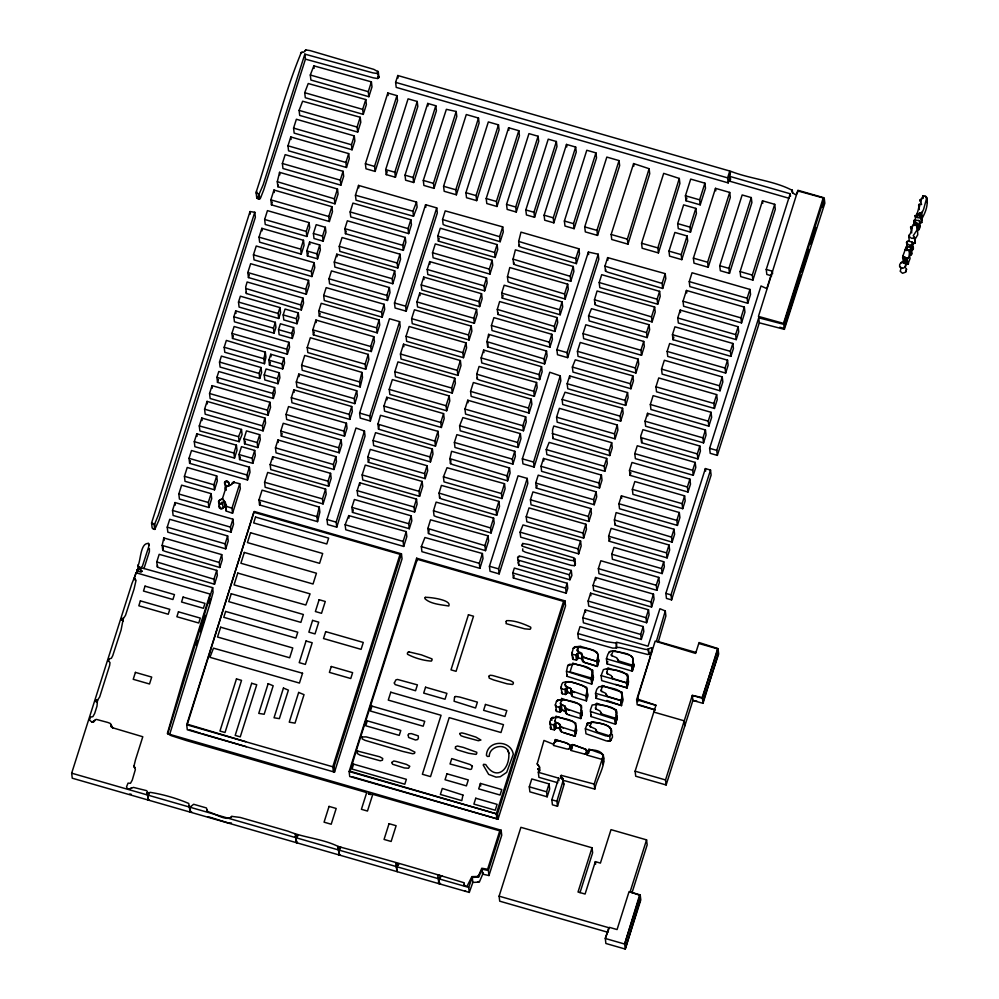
<?xml version="1.0" encoding="UTF-8"?>
<svg xmlns="http://www.w3.org/2000/svg" width="999" height="999" viewBox="0 0 999 999"><rect width="100%" height="100%" fill="white"/><g stroke="black" fill="none" stroke-linecap="round" stroke-linejoin="round"><path stroke-width="1.5" d="M497.302 309.403L499.625 301.561L557.117 317.57L557.704 322.577L554.907 331.431L497.889 314.423L497.302 309.403L554.308 326.411L554.907 331.431M497.889 314.423L497.902 312.687M917.519 216.308C916.408 212.25 919.604 208.704 918.743 204.583L921.577 204.495L920.091 200.075L921.952 198.876L922.889 195.904L926.248 196.641C928.758 203.734 925.786 211.838 922.264 218.057L921.44 218.194M571.928 653.633L573.239 648.276L574.725 646.74L580.894 646.478L593.456 650.099L596.99 652.247L598.201 654.782L596.715 661.438L597.315 666.458L583.691 662.237L582.642 661.4L581.605 654.308A4.895 4.72 -6.8 0 0 577.897 653.234L576.748 654.407L577.347 659.427L576.435 660.064L573.139 659.415L571.928 653.633L573.139 659.415L572.539 657.367L572.527 658.641M378.296 71.866L377.16 73.501L372.839 72.865L304.845 54.133L263.162 184.815L259.141 194.056L256.156 192.907L256.468 191.184C271.691 145.117 282.842 96.915 301.386 52.235L303.758 52.16L305.781 49.95L310.09 50.587L373.863 69.381L378.296 71.866L378.883 77.41L377.747 78.509L373.439 77.872L305.444 59.141L304.845 54.133M162.163 545.392L163.811 537.949L221.716 554.607L222.315 559.615L219.817 567.494L165.172 551.398L162.762 550.399L162.163 545.392L219.231 562.487L219.817 567.494M162.762 550.399L163.162 546.903M439.061 493.094L441.421 485.402L498.901 501.411L499.5 506.418L496.703 515.272L442.07 499.1L439.66 498.101L439.061 493.094L496.103 510.252L496.703 515.272M439.66 498.101L439.71 496.453M476.723 374.15L479.083 366.458L536.563 382.467L537.162 387.475L534.365 396.328L479.732 380.157L477.322 379.158L476.723 374.15L533.766 391.308L534.365 396.328M477.322 379.158L477.372 377.51M190.097 812.087L188.761 803.471C176.498 798.213 163.162 794.405 149.987 792.307L147.777 795.067L148.376 800.087L149.076 799.612L148.027 799.987L147.34 791.545L146.541 790.634L133.454 787.399L128.933 789.123L127.26 788.486L126.536 786.85L128.034 783.129L130.469 783.303L132.255 780.119L135.365 769.542L134.028 765.921L135.502 759.777L142.795 736.75L112.662 727.784L110.165 723.363L107.73 722.439L96.453 719.417L95.18 719.742L93.581 722.065L91.933 722.127L89.398 720.029L90.647 717.07L92.882 716.658L94.668 713.473L96.99 706.156L97.502 700.112L95.417 700.786L96.391 701.897L99.663 696.965L109.628 665.496L110.002 662.587L108.491 660.951L109.153 658.878L111.351 658.304L112.737 655.681L121.066 630.094L123.327 618.518L121.379 618.793L122.215 620.317L125.512 615.309L134.066 589.023L136.026 580.382L134.64 579.607L134.365 578.021L135.951 572.739L210.09 594.068L183.391 678.421L167.357 733.491L171.054 735.601L186.251 740.509L366.708 792.582L361.413 809.302L367.482 811.051L372.777 794.317L499.775 830.856L487.624 869.23L481.793 868.231L478.234 876.485L471.89 876.623L467.02 886.313L464.123 885.626L464.235 882.804C424.013 870.466 382.555 858.353 341.121 847.302L340.472 847.639C324.188 838.735 304.907 838.149 288.012 831.193L240.222 817.444L231.83 816.383C227.148 822.389 214.111 812.799 207.53 811.663L206.443 807.954L193.656 804.27L189.997 807.217L190.597 812.237L191.646 811.85M230.132 485.239L226.224 486.75L231.106 484.84L233.192 482.192L239.735 483.703L240.322 488.711L232.555 513.249L226.249 511.051L225.449 502.747L222.477 498.576L226.224 486.75L224.488 482.867L225.562 481.206L228.509 481.98L229.208 485.439M377.922 424.15L380.494 415.309L437.974 431.318L438.573 436.326L435.464 446.141L378.521 429.158L377.922 424.15L434.865 441.133L435.464 446.141M378.521 429.158L379.283 424.775M341.121 847.302L338.124 846.44L339.023 854.932L340.072 854.557L339.373 855.032L338.773 850.024L340.472 847.639M486.938 341.646L488.623 334.365L546.515 351.024L547.115 356.031L544.617 363.911L487.687 346.928L486.938 341.646L544.03 358.903L544.617 363.911M609.652 735.888C616.558 724.362 599.063 722.989 591.67 722.265L589.872 726.498L595.416 728.92L596.952 731.93L609.652 735.888L610.252 740.896M427.859 528.483L430.519 519.817L488.012 535.826L488.611 540.834L485.502 550.649L430.869 534.49L428.459 533.491L427.859 528.483L484.902 545.641L485.502 550.649M428.459 533.491L429.195 529.682M433.466 510.789L436.126 502.122L493.606 518.131L494.205 523.151L491.096 532.966L436.476 516.795L434.066 515.796L433.466 510.789L490.509 527.947L491.096 532.966M449.887 458.653L451.598 451.298L509.502 467.957L510.089 472.977L507.604 480.844L453.047 464.697L450.487 463.661L449.887 458.653L507.005 475.836L507.604 480.844M450.487 463.661L450.949 460.252M566.495 671.291L567.744 665.621L569.205 664.46L575.736 664.223L582.367 665.908L592.744 670.329L591.121 679.133L591.72 684.14L567.082 676.311L566.495 671.291L591.121 679.133M567.082 676.311L567.17 674.824M594.467 299.737L597.077 290.984L654.632 307.018L655.232 312.025L652.097 321.915L597.477 305.744L594.967 304.57L594.467 299.737L651.51 316.895L652.097 321.915M586.925 692.232L587.05 689.847L585.639 687.412L582.167 685.351L571.803 682.142L566.321 682.23L565.047 684.278L565.284 686.001L570.616 688.586L572.202 691.645L574.487 692.519M587.524 697.24L587.05 689.847M614.41 519.942L616.121 512.587L674.013 529.245L674.612 534.253L672.127 542.132L617.494 525.961L615.009 524.95L614.41 519.942L671.528 537.125L672.127 542.132M615.009 524.95L615.084 523.464M602.335 759.502L603.021 755.094L602.36 754.008L588.873 749.063L586.975 755.082L602.335 759.502L602.934 764.51L603.558 761.3M508.866 753.433C509.652 770.179 496.053 781.405 485.764 764.585L483.678 764.297L483.204 765.059L488.661 774.4L496.053 777.135L500.237 776.747L506.693 772.352L513.299 754.183C510.526 739.272 487 739.897 486.426 755.356L487.4 756.468L489.248 756.318C489.135 745.554 507.23 742.357 508.866 753.433L507.779 749.949M277.297 181.718L279.57 172.34L337.475 188.998L338.074 194.006L334.965 203.821L277.897 186.726L277.297 181.718L334.365 198.813L334.965 203.821M277.897 186.726L278.022 184.877M564.435 780.656L594.792 789.098C597.19 775.286 616.907 749.612 589.597 749.887L586.925 754.62L586.85 750.449L585.951 749.362L574.762 745.316L571.503 745.279L571.378 749.088L569.667 744.904L566.121 742.831L556.181 740.271L553.159 744.155L543.968 740.446L537.175 763.91L539.535 767.007L538.324 772.314L538.923 777.322L557.817 782.754M899.6 266.271L899.724 264.41L901.71 262.05L905.219 263.062L905.806 266.096L903.62 268.107L900.711 267.944L899.6 266.271L901.922 268.294M903.271 262.05L902.734 256.381L906.293 246.853L911.313 247.24L912.012 253.409L910.938 255.07L909.54 254.807L911.787 254.108M903.196 262.787L903.333 261.401M442.557 219.53L445.217 210.876L502.697 226.885L503.296 231.893L500.187 241.708L445.566 225.537L443.144 224.538L442.557 219.53L499.6 236.701L500.187 241.708M507.455 276.81L509.777 267.532L567.682 284.191L568.281 289.198L565.172 299.013L510.614 282.867L508.054 281.83L507.455 276.81L564.572 294.006L565.172 299.013M513.061 259.128L515.384 249.837L573.276 266.496L573.876 271.503L570.766 281.318L516.208 265.172L513.661 264.136L513.061 259.128L570.179 276.311L570.766 281.318M513.661 264.136L513.823 262.375M518.668 241.433L520.979 232.143L578.883 248.801L579.482 253.808L576.373 263.624L521.815 247.477L519.255 246.441L518.668 241.433L575.774 258.616L576.373 263.624M519.255 246.441L519.43 244.68M296.004 841.882L296.666 842.744L297.427 842.294L296.004 841.882L296.303 842.644L295.267 834.115M396.64 866.67L398.014 865.259L396.178 863.673L398.901 863.923L398.014 865.259L395.979 865.796L397.227 871.677L395.904 863.061M156.768 561.938L159.178 554.333L216.733 570.367L217.332 575.374L214.523 584.228L159.902 568.056L157.367 566.945L156.768 561.938L213.936 579.208L214.523 584.228M157.367 566.945L157.542 565.409M909.327 241.483L908.728 236.463L911.837 230.569L911.587 228.172L913.461 224.475L915.633 224.725L917.444 227.135L917.132 229.832L913.261 235.664L914.709 237.512L915.309 242.52L915.059 243.281L912.374 243.406M594.967 304.57L595.154 302.959M137.812 566.208C140.834 560.914 140.26 541.97 148.789 543.581L148.776 546.59L142.42 566.183L140.759 567.732L137.812 566.208L138.262 569.967M604.932 266.171L607.642 257.605L665.197 273.639L665.796 278.646L662.687 288.461L608.066 272.29L605.531 271.179L604.932 266.171L662.1 283.454L662.687 288.461M605.531 271.179L605.744 269.518M582.867 658.778L581.805 653.259L577.297 650.986L578.458 647.09C585.339 648.538 603.808 649.687 596.703 661.326L583.104 657.217L582.055 655.332L583.104 657.217M912.025 228.746L912.462 226.149L910.589 227.123L911.725 232.892M257.567 198.526L256.755 197.914L257.068 196.191L257.567 198.526L259.153 199.201L260.564 197.952L263.748 189.822L305.444 59.141M487.962 343.306L487.687 346.928M575.611 727.971C577.11 718.194 561.513 719.405 556.043 716.158L554.832 721.69L559.403 723.988L561.001 727.022L563.286 727.909M576.198 732.991L576.011 728.933M581.206 710.277C582.704 700.486 567.12 701.71 561.65 698.463L560.439 703.995L565.009 706.293L566.595 709.327L568.893 710.214M581.805 715.284L582.042 712.562M592.419 674.874C593.918 665.097 578.321 666.308 572.852 663.061L570.054 671.902L591.408 678.059L592.007 683.066M593.019 679.882L592.819 675.836M616.258 714.997C617.819 705.244 602.21 706.443 596.778 703.209L595.491 708.728L600.062 711.026L601.623 713.96L615.259 718.181L615.859 723.201M616.858 720.017L616.733 715.983M621.865 697.302C623.426 687.549 607.817 688.748 602.372 685.514L601.098 691.021L605.669 693.318L607.23 696.253L620.854 700.486L621.453 705.494L596.116 698.301L595.516 693.294L596.803 689.223L598.913 686.738L604.395 686.425L621.828 692.12C623.688 696.565 619.28 700.998 621.453 705.594L606.843 700.461M622.464 702.309L622.34 698.276M627.472 679.607C629.033 669.842 613.423 671.041 607.979 667.807L606.705 673.326L611.276 675.624L612.837 678.558L626.46 682.779L627.06 687.899L601.71 680.619L601.123 675.599L603.396 669.617L606.543 668.793L616.907 670.491L627.434 674.425L627.971 676.91L626.46 682.891L601.123 675.599M628.071 684.615L627.946 680.581M912.949 243.044L911.737 245.404L910.251 245.429L906.93 243.868L906.555 242.332L908.466 240.996L912.624 242.345L913.273 249.4L910.851 250.437M594.792 789.098L594.193 784.078L561.276 775.361L560.701 777.16L563.061 778.596L563.236 780.231L556.893 801.248L557.492 806.268L552.422 804.807L551.823 799.799L558.678 778.159L538.324 772.314M641.795 438.848L641.92 442.882L697.926 458.916L700.411 451.036L699.824 446.029L642.919 429.657L640.696 436.176L641.545 442.619M632.891 662.574C635.501 652.422 619.23 652.609 613.086 651.173L611.288 655.406L616.833 657.829L618.443 660.863L632.067 665.084L632.667 670.092M633.491 667.582L633.953 664.397L632.904 661.837M264.485 363.698L263.886 358.691L265.322 352.16L226.348 340.422L224.188 347.265L224.787 352.272L264.485 363.698L265.921 357.18L265.322 352.16M207.218 809.677L207.53 811.663M603.471 755.007L594.193 784.078M784.365 329.345L783.765 324.338L758.716 317.807L759.315 322.827L784.365 329.345L824.837 203.222L824.237 198.214L799.375 191.358L797.726 191.633L796.653 194.043L795.254 194.543L792.344 192.657L792.294 190.372C773.601 180.507 750.574 179.058 730.856 171.341L729.295 176.249L729.894 181.256L789.31 198.351M317.545 521.64L316.945 516.62L319.255 507.105L262.075 490.134L258.966 499.95L259.565 504.957L317.545 521.64L319.855 512.125L319.255 507.105M360.189 386.938L359.59 381.918L361.9 372.402L304.72 355.432L301.611 365.247L302.21 370.254L360.189 386.938L362.5 377.422L361.9 372.402M637.787 701.66L638.061 696.603L655.144 641.171L695.616 653.408L699.063 642.544L717.669 648.501L718.269 653.521L703.034 703.346L692.894 700.436L692.307 695.391L702.135 697.539L718.056 649L698.763 643.456M559.964 725.137L559.502 724.113A4.158 4.008 -6.8 0 0 555.794 723.039L554.82 723.663L555.244 729.233L554.333 729.869L551.061 729.158L549.775 722.364L550.961 718.855L552.397 717.532L558.941 717.307L572.315 721.303L575.836 723.226L575.849 727.372L574.625 731.243L560.976 726.935L559.927 725.049L560.551 730.157L559.403 723.988M569.492 715.234L567.17 714.248L566.133 712.362L565.109 706.418A4.158 4.008 -6.8 0 0 561.401 705.344L560.414 705.968L560.839 711.538L559.939 712.175L556.655 711.463L555.382 704.67L556.568 701.161L557.991 699.849L564.535 699.612L577.909 703.608L581.43 705.531C582.529 710.002 578.858 714.048 580.819 718.568L569.467 715.134M550.399 728.508L550.736 725.973M917.444 227.135L915.633 224.725L916.071 223.114L916.82 222.964L917.182 225.025L919.33 223.376L919.692 221.753L918.805 220.367L913.873 220.454L914.322 225.187M151.561 523.039L250.012 211.563L254.782 212.263L255.369 217.27L173.139 476.773L158.953 520.117L154.833 529.42L152.16 528.046L151.561 523.039L154.658 524.075L158.354 515.109L254.782 212.263M570.616 688.586L571.765 694.767L570.716 688.723A4.158 4.008 -6.8 0 0 566.995 687.649L566.021 688.274L566.445 693.843L565.534 694.492L562.262 693.768L561.013 688.111L561.7 684.465L562.737 682.654L565.909 681.755C573.151 681.518 580.107 684.715 586.713 687.374L587.325 689.884L585.826 695.853L571.116 690.696M652.285 650.811L651.985 648.314L651.073 647.739L647.377 649.55L644.817 649.263L616.745 642.245L616.458 648.051L612.712 648.101L578.421 638.548L577.822 633.528L580.007 626.623L648.051 646.203L659.914 608.741L665.284 610.963L656.455 641.071L695.928 652.434M658.316 641.783L665.883 615.971L665.284 610.963M212.662 587.662L167.72 733.778L501.136 830.231L501.735 835.239L488.973 875.536L482.704 874.187L479.333 882.117L472.852 882.429L469.293 892.419L72.253 778.196L71.666 773.176L131.943 583.528L137.962 568.668L142.72 568.156L212.662 587.662L213.099 592.407L209.49 605.319L169.693 734.34M703.034 703.346L702.434 698.338L717.669 648.501M627.959 244.156L627.36 239.148L649.113 168.706L633.603 163.574L611.151 234.478L611.75 239.498L627.959 244.156L649.712 173.726L649.113 168.706M658.441 252.922L657.841 247.914L679.295 178.446L663.686 173.364L641.57 243.232L642.157 248.239L658.441 252.922L679.882 183.466L679.295 178.446M557.492 806.268L563.836 785.239L563.061 778.596M336.75 527.16L336.151 522.152L364.448 431.056L355.981 428.009L327.01 519.517L327.61 524.537L336.75 527.16L365.047 436.063L364.448 431.056M534.165 467.07L533.566 462.062L560.239 375.849L549.775 372.24L522.352 458.841L522.952 463.848L534.165 467.07L560.839 380.869L560.239 375.849M137.363 570.729L137.8 569.355L136.826 569.979L137.363 570.729A5.832 5.632 -6.8 0 0 141.009 571.778L141.895 571.428L141.446 570.404A4.758 4.583 -6.8 0 0 137.8 569.355L136.826 569.979L137.125 572.477M95.692 701.398L96.129 700.012L97.353 702.559M121.516 619.817L121.953 618.431L123.064 621.316M96.391 701.897L97.003 699.962M122.215 620.317L122.827 618.381M96.891 702.047L97.502 700.112M122.715 620.454L123.327 618.518M141.009 571.778L141.446 570.404L141.895 571.428M167.233 527.172L169.73 519.293L227.635 535.951L228.222 540.958L225.737 548.838L167.832 532.18L167.233 527.172L225.137 543.831L225.737 548.838M172.527 510.439L175.025 502.559L232.929 519.218L233.516 524.238L231.031 532.117L173.127 515.459L172.527 510.439L230.432 527.097L231.031 532.117M189.023 458.329L191.496 450.524L249.4 467.182L250 472.19L247.527 479.995L189.623 463.336L189.023 458.329L246.928 474.987L247.527 479.995M194.293 441.67L196.791 433.791L236.413 445.192L237.013 450.212L234.515 458.091L194.892 446.69L194.293 441.67L233.928 453.071L234.515 458.091M199.288 425.911L201.786 418.032L241.483 429.458L242.07 434.465L239.161 441.695L199.887 430.931L199.288 425.911L238.561 436.688L239.161 441.695M204.583 409.19L207.055 401.386L264.96 418.044L265.559 423.052L263.087 430.856L205.182 414.198L204.583 409.19L262.487 425.849L263.087 430.856M209.553 393.506L212.038 385.626L269.942 402.285L270.542 407.292L268.044 415.172L210.152 398.514L209.553 393.506L267.457 410.164L268.044 415.172M219.505 362.05L221.391 356.106L261.014 367.507L261.613 372.527L259.728 378.471L220.105 367.07L219.505 362.05L259.128 373.451L259.728 378.471M233.841 316.783L235.702 310.914L275.324 322.315L275.924 327.322L274.063 333.204L234.44 321.803L233.841 316.783L273.464 328.184L274.063 333.204M238.499 302.06L240.359 296.191L279.982 307.592L280.582 312.6L278.721 318.481L239.098 307.08L238.499 302.06L278.122 313.461L278.721 318.481M247.839 272.552L250.637 263.711L308.541 280.369L309.141 285.377L306.343 294.23L248.439 277.56L247.839 272.552L305.744 289.211L306.343 294.23M253.446 254.857L256.243 246.016L314.148 262.675L314.747 267.682L311.938 276.536L254.046 259.877L253.446 254.857L311.351 271.516L311.938 276.536M259.041 237.163L261.85 228.321L303.471 240.297L304.071 245.304L301.261 254.158L259.64 242.183L259.041 237.163L300.674 249.138L301.261 254.158M264.648 219.48L267.445 210.627L309.066 222.602L309.665 227.61L306.868 236.463L265.247 224.488L264.648 219.48L306.268 231.456L306.868 236.463M270.854 199.85L273.963 190.035L331.868 206.693L332.467 211.701L329.358 221.516L271.453 204.857L270.854 199.85L328.758 216.508L329.358 221.516M282.367 163.499L285.165 154.645L343.069 171.304L343.668 176.311L340.871 185.165L282.967 168.506L282.367 163.499L340.272 180.157L340.871 185.165M287.974 145.804L290.771 136.95L348.676 153.609L349.275 158.629L346.478 167.47L288.574 150.812L287.974 145.804L345.879 162.462L346.478 167.47M293.569 128.109L296.378 119.256L354.283 135.914L354.87 140.934L352.073 149.775L294.168 133.117L293.569 128.109L351.473 144.768L352.073 149.775M178.821 494.006L181.618 485.152L211.114 493.643L211.701 498.651L208.903 507.504L179.42 499.013L178.821 494.006L208.304 502.485L208.903 507.504M184.428 476.311L187.225 467.47L216.708 475.949L217.307 480.956L214.51 489.81L185.015 481.318L184.428 476.311L213.911 484.79L214.51 489.81M189.623 463.336L190.447 460.739M248.439 277.56L249.375 274.613M271.453 204.857L272.34 202.048M216.92 377.372L218.781 371.503L274.613 387.562L275.2 392.57L273.351 398.451L217.507 382.38L216.92 377.372L272.752 393.431L273.351 398.451M231.918 333.429L234.103 326.511L288.936 342.295L289.535 347.302L287.35 354.22L232.517 338.436L231.918 333.429L286.75 349.2L287.35 354.22M217.507 382.38L218.444 379.445M232.517 338.436L233.391 335.676M110.989 725.187L112.662 727.784L110.926 726.61L110.964 724.275M208.304 502.485L211.114 493.643M213.911 484.79L216.708 475.949M224.887 506.743L224.288 501.735L222.477 498.576L219.543 499.987L218.569 501.598L219.305 507.854L222.215 508.766L223.938 506.993L225.449 506.905L226.249 511.051M233.928 453.071L236.413 445.192M259.128 373.451L261.014 367.507M273.464 328.184L275.324 322.315M278.122 313.461L279.982 307.592M220.304 508.666L219.38 505.906M225.312 487.187L225.187 489.035L226.273 490.022M300.674 249.138L303.471 240.297M306.268 231.456L309.066 222.602M223.127 508.116L222.527 503.109L223.339 501.985L224.85 501.898L225.449 506.905M229.558 485.077L228.908 482.929M238.998 454.533L241.483 446.653L254.695 450.449L255.294 455.469L252.797 463.349L239.585 459.54L238.998 454.533L252.198 458.329L252.797 463.349M243.981 438.773L246.478 430.894L259.69 434.69L260.277 439.71L257.792 447.589L244.58 443.781L243.981 438.773L257.193 442.569L257.792 447.589M264.198 374.912L266.084 368.968L279.295 372.764L279.882 377.784L278.009 383.728L264.797 379.92L264.198 374.912L277.41 378.708L278.009 383.728M268.881 360.127L270.741 354.245L283.953 358.054L284.553 363.062L282.692 368.931L269.48 365.135L268.881 360.127L282.093 363.923L282.692 368.931M278.534 329.645L280.394 323.776L293.606 327.572L294.193 332.58L292.332 338.461L279.133 334.653L278.534 329.645L291.745 333.441L292.332 338.461M283.192 314.922L285.052 309.053L298.264 312.849L298.863 317.857L297.003 323.738L283.791 319.93L283.192 314.922L296.403 318.718L297.003 323.738M239.585 459.54L240.422 456.918M244.58 443.781L245.404 441.158M269.48 365.135L270.404 362.2M306.805 250.911L309.615 242.058L319.742 244.98L320.342 249.987L317.545 258.841L307.405 255.919L306.805 250.911L316.945 253.821L317.545 258.841M313.411 233.504L316.208 224.663L325.349 227.285L325.949 232.292L323.152 241.146L314.011 238.511L313.411 233.504L322.552 236.139L323.152 241.146M307.405 255.919L308.341 252.972M232.555 513.249L231.955 508.241L239.735 483.703M213.936 579.208L216.733 570.367M219.231 562.487L221.716 554.607M225.137 543.831L227.635 535.951M230.432 527.097L232.929 519.218M246.928 474.987L249.4 467.182M252.198 458.329L254.695 450.449M257.193 442.569L259.69 434.69M262.487 425.849L264.96 418.044M267.457 410.164L269.942 402.285M272.752 393.431L274.613 387.562M277.41 378.708L279.295 372.764M282.093 363.923L283.953 358.054M286.75 349.2L288.936 342.295M291.745 333.441L293.606 327.572M296.403 318.718L298.264 312.849M301.348 309.977L300.761 304.97L302.947 298.064L247.115 281.993L245.679 287.013L246.366 293.481L301.348 309.977L303.546 303.072L302.947 298.064M305.744 289.211L308.541 280.369M311.351 271.516L314.148 262.675M316.945 253.821L319.742 244.98M322.552 236.139L325.349 227.285M328.758 216.508L331.868 206.693M334.365 198.813L337.475 188.998M340.272 180.157L343.069 171.304M345.879 162.462L348.676 153.609M351.473 144.768L354.283 135.914M357.679 132.08L357.08 127.073L360.189 117.258L302.622 101.224L299.101 110.39L299.7 115.409L357.679 132.08L360.789 122.265L360.189 117.258M363.274 114.385L362.674 109.378L365.784 99.563L308.229 83.529L304.707 92.695L305.307 97.715L363.274 114.385L366.383 104.57L365.784 99.563M368.881 96.703L368.281 91.683L371.391 81.868L313.836 65.847L310.302 75.012L310.901 80.02L368.881 96.703L371.99 86.888L371.391 81.868M196.166 644.967L197.577 640.521M200.387 631.643L205.544 615.359M209.291 603.521L210.689 599.088M377.16 73.501L377.872 71.216L378.496 78.122L378.471 76.236L378.896 76.886M377.747 78.509L378.471 76.236M186.701 724.762L254.233 511.476L401.448 553.833L402.048 558.841L334.515 772.127L187.3 729.769L186.701 724.762L333.928 767.12L334.515 772.127M264.573 482.255L267.682 472.44L325.587 489.098L326.173 494.105L323.077 503.921L265.172 487.262L264.573 482.255L322.477 498.913L323.077 503.921M270.167 464.56L272.665 456.68L330.569 473.339L331.168 478.346L328.671 486.226L270.766 469.567L270.167 464.56L328.072 481.218L328.671 486.226M275.462 447.839L277.959 439.96L335.864 456.618L336.463 461.625L333.966 469.505L276.061 452.847L275.462 447.839L333.366 464.498L333.966 469.505M280.769 431.106L283.241 423.301L341.134 439.96L341.733 444.967L339.26 452.784L281.356 436.113L280.769 431.106L338.661 447.764L339.26 452.784M286.039 414.448L288.536 406.568L346.428 423.226L347.028 428.246L344.543 436.126L286.638 419.468L286.039 414.448L343.943 431.106L344.543 436.126M291.333 397.727L293.831 389.847L351.723 406.506L352.322 411.513L349.837 419.393L291.933 402.734L291.333 397.727L349.238 414.385L349.837 419.393M296.316 381.968L298.813 374.088L356.718 390.746L357.317 395.754L354.82 403.633L296.915 386.975L296.316 381.968L354.22 398.626L354.82 403.633M307.217 347.552L310.327 337.737L368.231 354.395L368.831 359.403L365.721 369.218L307.817 352.56L307.217 347.552L365.122 364.21L365.721 369.218M312.824 329.857L315.921 320.042L373.826 336.7L374.425 341.708L371.316 351.523L313.411 334.865L312.824 329.857L370.716 346.516L371.316 351.523M318.731 311.201L321.216 303.321L379.121 319.98L379.72 324.987L377.222 332.867L319.33 316.208L318.731 311.201L376.635 327.859L377.222 332.867M323.688 295.504L326.186 287.625L384.091 304.283L384.69 309.303L382.192 317.183L324.288 300.524L323.688 295.504L381.593 312.163L382.192 317.183M328.983 278.783L331.481 270.904L389.385 287.562L389.985 292.57L387.487 300.449L329.583 283.791L328.983 278.783L386.888 295.442L387.487 300.449M334.29 262.063L336.775 254.183L394.68 270.841L395.279 275.849L392.782 283.728L334.877 267.07L334.29 262.063L392.182 278.721L392.782 283.728M339.248 246.366L342.058 237.525L399.95 254.183L400.549 259.191L397.752 268.032L339.847 251.373L339.248 246.366L397.152 263.024L397.752 268.032M344.855 228.671L347.352 220.791L405.244 237.45L405.844 242.47L403.359 250.349L345.454 233.691L344.855 228.671L402.759 245.329L403.359 250.349M350.149 211.95L352.947 203.109L410.851 219.768L411.451 224.775L408.653 233.616L350.749 216.958L350.149 211.95L408.054 228.609L408.653 233.616M355.444 195.23L358.554 185.414L416.521 202.085L417.12 207.105L413.524 216.246L356.044 200.237L355.444 195.23L412.924 211.239L413.524 216.246M365.397 163.774L387.812 93.007L396.94 95.629L397.54 100.649L375.137 171.416L365.996 168.794L365.397 163.774L374.538 166.408L375.137 171.416M259.565 504.957L260.452 502.147M281.356 436.113L282.18 433.516M313.411 334.865L314.31 332.068M319.33 316.208L320.155 313.586M345.454 233.691L346.278 231.056M729.944 177.41L728.209 182.892L396.216 87.375L395.616 82.355L397.789 75.512L729.782 171.029L730.232 174.788M374.538 166.408L396.94 95.629M385.676 169.605L408.079 98.839L417.22 101.473L417.819 106.481L395.417 177.248L386.276 174.625L385.676 169.605L394.817 172.24L395.417 177.248M386.276 174.625L387.212 171.678M394.817 172.24L417.22 101.473M405.02 175.175L427.734 103.434L435.801 105.757L436.401 110.777L413.686 182.505L405.619 180.195L405.02 175.175L413.087 177.497L413.686 182.505M413.087 177.497L435.801 105.757M322.477 498.913L325.587 489.098M328.072 481.218L330.569 473.339M333.366 464.498L335.864 456.618M338.661 447.764L341.134 439.96M343.943 431.106L346.428 423.226M349.238 414.385L351.723 406.506M354.22 398.626L356.718 390.746M365.122 364.21L368.231 354.395M370.716 346.516L373.826 336.7M376.635 327.859L379.121 319.98M381.593 312.163L384.091 304.283M386.888 295.442L389.385 287.562M392.182 278.721L394.68 270.841M397.152 263.024L399.95 254.183M402.759 245.329L405.244 237.45M408.054 228.609L410.851 219.768M359.615 413.074L389.485 318.731L399.625 321.653L400.224 326.661L370.354 421.004L360.214 418.082L359.615 413.074L369.755 415.996L370.354 421.004M394.48 302.972L425.586 204.695L436.725 207.904L437.325 212.912L406.218 311.188L395.08 307.992L394.48 302.972L405.619 306.181L406.218 311.188M434.041 188.361L433.441 183.354L456.193 111.476L446.366 109.328L423.301 180.432L423.901 185.452L434.041 188.361L456.793 116.483L456.193 111.476M369.755 415.996L399.625 321.653M405.619 306.181L436.725 207.904M443.581 186.276L466.296 114.535L478.496 118.044L479.095 123.052L456.381 194.793L444.18 191.284L443.581 186.276L455.794 189.785L456.381 194.793M421.216 284.952L423.713 277.073L481.543 293.718L482.142 298.726L479.645 306.606L421.815 289.972L421.216 284.952L479.045 301.598L479.645 306.606M351.885 507.38L354.383 499.5L411.213 515.846L411.813 520.854L409.315 528.733L352.485 512.387L351.885 507.38L408.716 523.726L409.315 528.733M357.18 490.646L359.677 482.767L416.508 499.125L417.107 504.133L414.61 512.012L357.779 495.654L357.18 490.646L414.023 507.005L414.61 512.012M362.15 474.962L365.284 465.072L422.115 481.431L422.714 486.438L419.58 496.328L362.749 479.97L362.15 474.962L418.981 491.308L419.58 496.328M367.757 457.267L370.242 449.388L427.085 465.734L427.672 470.754L425.187 478.633L368.356 462.275L367.757 457.267L424.587 473.613L425.187 478.633M373.052 440.547L375.549 432.667L432.38 449.013L432.979 454.021L430.482 461.9L373.651 445.554L373.052 440.547L429.882 456.893L430.482 461.9M383.941 406.118L386.75 397.277L443.581 413.623L444.18 418.643L441.371 427.485L384.54 411.138L383.941 406.118L440.784 422.477L441.371 427.485M389.235 389.398L392.345 379.583L449.175 395.929L449.775 400.949L446.665 410.764L389.835 394.405L389.235 389.398L446.078 405.744L446.665 410.764M394.842 371.703L397.952 361.888L454.782 378.246L455.382 383.254L452.272 393.069L395.442 376.71L394.842 371.703L451.673 388.062L452.272 393.069M400.449 354.008L403.546 344.193L460.389 360.552L460.976 365.559L457.879 375.374L401.036 359.028L400.449 354.008L457.28 370.367L457.879 375.374M406.044 336.313L409.153 326.498L465.984 342.857L466.583 347.864L463.474 357.679L406.643 341.333L406.044 336.313L462.874 352.672L463.474 357.679M411.65 318.631L414.448 309.777L471.278 326.124L471.878 331.144L469.08 339.985L412.25 323.639L411.65 318.631L468.481 334.977L469.08 339.985M416.945 301.898L419.742 293.057L476.573 309.403L477.172 314.41L474.375 323.264L417.545 306.918L416.945 301.898L473.776 318.256L474.375 323.264M427.21 269.48L429.695 261.601L486.538 277.959L487.125 282.967L484.64 290.846L427.797 274.5L427.21 269.48L484.04 285.839L484.64 290.846M432.505 252.759L435.302 243.918L492.132 260.264L492.732 265.272L489.935 274.126L433.104 257.767L432.505 252.759L489.335 269.106L489.935 274.126M437.774 236.101L440.272 228.222L497.102 244.58L497.702 249.588L495.204 257.467L438.374 241.121L437.774 236.101L494.605 252.46L495.204 257.467M352.485 512.387L353.321 509.765M368.356 462.275L369.18 459.652M438.374 241.121L439.198 238.486M455.794 189.785L478.496 118.044M465.921 192.695L488.336 121.928L498.476 124.85L499.075 129.858L476.66 200.624L466.521 197.715L465.921 192.695L476.061 195.617L476.66 200.624M476.061 195.617L498.476 124.85M486.201 198.539L508.616 127.76L518.818 130.694L519.418 135.714L497.015 206.481L486.8 203.546L486.201 198.539L496.416 201.473L497.015 206.481M496.416 201.473L518.818 130.694M296.066 837.736L295.404 836.862L297.452 836.325L295.617 834.739L298.339 834.989L296.066 837.736L296.666 842.744M506.555 204.383L528.958 133.616L538.099 136.251L538.698 141.259L516.283 212.025L507.155 209.403L506.555 204.383L515.696 207.018L516.283 212.025M403.721 546.428L403.121 541.421L406.231 531.605L348.738 515.596L345.142 524.737L345.741 529.745L403.721 546.428L406.83 536.613L406.231 531.605M408.716 523.726L411.213 515.846M414.023 507.005L416.508 499.125M418.981 491.308L422.115 481.431M424.587 473.613L427.085 465.734M429.882 456.893L432.38 449.013M434.865 441.133L437.974 431.318M440.784 422.477L443.581 413.623M446.078 405.744L449.175 395.929M451.673 388.062L454.782 378.246M457.28 370.367L460.389 360.552M462.874 352.672L465.984 342.857M468.481 334.977L471.278 326.124M473.776 318.256L476.573 309.403M479.045 301.598L481.543 293.718M484.04 285.839L486.538 277.959M489.335 269.106L492.132 260.264M494.605 252.46L497.102 244.58M499.6 236.701L502.697 226.885M333.928 767.12L401.448 553.833M515.696 207.018L538.099 136.251M525.824 209.94L548.239 139.161L556.381 141.508L556.967 146.516L534.565 217.282L526.423 214.947L525.824 209.94L533.966 212.275L534.565 217.282M349.126 771.49L416.658 558.204L564.947 600.874L565.546 605.881L498.026 819.168L349.725 776.498L349.126 771.49L497.427 814.16L498.026 819.168M454.395 442.457L456.868 434.64L514.772 451.298L515.372 456.318L512.899 464.123L454.995 447.465L454.395 442.457L512.3 459.115L512.899 464.123M464.96 409.078L467.769 400.224L525.674 416.883L526.261 421.89L523.464 430.744L465.559 414.086L464.96 409.078L522.864 425.736L523.464 430.744M470.566 391.383L473.364 382.53L531.268 399.188L531.868 404.208L529.07 413.049L471.166 396.391L470.566 391.383L528.471 408.042L529.07 413.049M481.156 357.929L483.653 350.05L541.558 366.708L542.145 371.715L539.66 379.595L481.755 362.937L481.156 357.929L539.06 374.588L539.66 379.595M491.421 325.512L493.918 317.632L551.81 334.29L552.41 339.31L549.925 347.19L492.02 330.519L491.421 325.512L549.325 342.17L549.925 347.19M501.685 293.094L504.17 285.227L562.075 301.885L562.674 306.893L560.177 314.772L502.272 298.114L501.685 293.094L559.59 309.752L560.177 314.772M357.517 751.685L357.255 753.496L360.09 755.144L380.282 760.801L382.417 760.202L382.729 758.478L379.82 756.817L356.268 750.724L417.257 559.303L563.548 601.386L496.303 813.785L496.89 818.805L352.147 776.722M502.272 298.114L503.109 295.479M533.966 212.275L556.381 141.508M544.105 215.197L566.508 144.418L575.649 147.053L576.248 152.06L553.846 222.839L544.705 220.205L544.105 215.197L553.246 217.819L553.846 222.839M553.246 217.819L575.649 147.053M564.385 221.029L586.788 150.25L595.928 152.884L596.528 157.892L574.125 228.671L564.984 226.036L564.385 221.029L573.526 223.651L574.125 228.671M573.526 223.651L595.928 152.884M584.727 226.885L606.83 157.08L619.043 160.589L619.642 165.597L597.539 235.402L585.327 231.893L584.727 226.885L596.94 230.394L597.539 235.402M479.895 568.344L479.295 563.336L482.405 553.521L424.925 537.512L421.328 546.653L421.928 551.673L479.895 568.344L483.004 558.528L482.405 553.521M484.902 545.641L488.012 535.826M490.509 527.947L493.606 518.131M496.103 510.252L498.901 501.411M501.998 498.538L501.398 493.531L504.507 483.716L447.028 467.707L443.431 476.848L444.018 481.868L501.998 498.538L505.107 488.723L504.507 483.716M507.005 475.836L509.502 467.957M512.3 459.115L514.772 451.298M518.169 447.465L517.569 442.457L520.367 433.616L462.887 417.594L459.602 425.774L460.189 430.794L518.169 447.465L520.966 438.623L520.367 433.616M522.864 425.736L525.674 416.883M528.471 408.042L531.268 399.188M533.766 391.308L536.563 382.467M539.06 374.588L541.558 366.708M544.03 358.903L546.515 351.024M549.325 342.17L551.81 334.29M554.308 326.411L557.117 317.57M559.59 309.752L562.075 301.885M564.572 294.006L567.682 284.191M570.179 276.311L573.276 266.496M575.774 258.616L578.883 248.801M489.435 566.258L518.081 475.786L527.222 478.409L527.822 483.429L499.175 573.888L490.034 571.266L489.435 566.258L498.576 568.881L499.175 573.888M596.94 230.394L619.043 160.589M498.576 568.881L527.222 478.409M567.644 357.642L567.045 352.622L598.201 254.208L588.374 252.06L556.905 349.712L557.504 354.72L567.644 357.642L598.801 259.216L598.201 254.208M530.432 499.775L532.929 491.895L590.834 508.553L591.42 513.561L588.935 521.441L531.031 504.782L530.432 499.775L588.336 516.433L588.935 521.441M535.726 483.041L538.224 475.162L596.128 491.82L596.715 496.84L594.23 504.72L536.326 488.061L535.726 483.041L593.631 499.7L594.23 504.72M541.021 466.321L543.518 458.441L601.423 475.099L602.01 480.107L599.525 487.987L541.62 471.328L541.021 466.321L598.925 482.979L599.525 487.987M556.58 417.182L559.378 408.329L617.282 425L617.882 430.007L615.084 438.848L557.18 422.19L556.58 417.182L614.485 433.841L615.084 438.848M567.17 383.728L569.642 375.924L627.547 392.582L628.146 397.59L625.674 405.394L567.769 388.736L567.17 383.728L625.074 400.387L625.674 405.394M577.434 351.311L580.232 342.47L638.136 359.128L638.736 364.136L635.926 372.989L578.034 356.331L577.434 351.311L635.339 367.969L635.926 372.989M583.029 333.629L585.839 324.775L643.731 341.433L644.33 346.441L641.533 355.294L583.628 338.636L583.029 333.629L640.933 350.287L641.533 355.294M599.2 282.542L601.698 274.675L659.602 291.333L660.202 296.341L657.704 304.22L599.8 287.562L599.2 282.542L657.105 299.2L657.704 304.22M526.223 516.733L529.033 507.892L585.864 524.238L586.463 529.258L583.653 538.099L526.823 521.753L526.223 516.733L583.054 533.091L583.653 538.099M536.326 488.061L537.15 485.427M512.787 572.964L514.335 568.056L567.17 583.266L567.769 588.274L566.221 593.181L513.386 577.984L512.787 572.964L565.621 588.174L566.221 593.181M574.787 558.978L573.788 560.651L570.541 560.327L539.11 551.585L522.989 546.416L522.027 545.766L522.739 543.481L529.17 544.58L573.551 557.729L574.787 558.978L575.387 563.998L574.388 565.671L571.141 565.334L525.449 552.197L522.614 550.774L522.764 548.851M513.386 577.984L514.16 575.524M480.432 783.428L478.696 788.885L500.049 795.029L501.785 789.572L480.432 783.428L480.731 785.926M685.426 195.754L690.696 179.096L704.907 183.179L705.494 188.187L700.224 204.845L686.013 200.762L685.426 195.754L699.625 199.837L700.224 204.845M668.98 251.124L674.887 232.455L687.1 235.976L687.699 240.984L681.793 259.64L669.58 256.131L668.98 251.124L681.193 254.633L681.793 259.64M677.684 223.614L683.616 204.882L695.828 208.391L696.428 213.411L690.496 232.143L678.284 228.621L677.684 223.614L689.897 227.123L690.496 232.143M686.013 200.762L686.9 197.989M469.293 892.419L468.706 887.412L472.252 877.422L478.746 877.097L482.105 869.167L488.374 870.529L488.973 875.536M573.788 560.651L574.512 558.379M565.621 588.174L567.17 583.266M578.671 553.858L578.071 548.851L580.569 540.971L523.014 524.937L520.092 532.167L520.691 537.175L578.671 553.858L581.168 545.978L580.569 540.971M583.054 533.091L585.864 524.238M588.336 516.433L590.834 508.553M593.631 499.7L596.128 491.82M598.925 482.979L601.423 475.099M604.82 471.266L604.22 466.258L606.693 458.441L549.138 442.407L546.241 449.575L546.84 454.582L604.82 471.266L607.292 463.461L606.693 458.441M609.79 455.581L609.19 450.561L611.675 442.682L553.783 426.024L552.534 429.97L552.797 438.499L609.79 455.581L612.275 447.702L611.675 442.682M614.485 433.841L617.282 425M620.679 421.153L620.079 416.146L622.577 408.266L565.022 392.232L562.112 399.463L562.712 404.483L620.679 421.153L623.176 413.274L622.577 408.266M625.074 400.387L627.547 392.582M630.943 388.748L630.344 383.728L632.842 375.849L575.287 359.827L572.365 367.058L572.964 372.065L630.943 388.748L633.441 380.869L632.842 375.849M635.339 367.969L638.136 359.128M640.933 350.287L643.731 341.433M647.14 337.6L646.54 332.592L649.038 324.712L591.47 308.679L588.561 315.909L589.16 320.916L647.14 337.6L649.625 329.72L649.038 324.712M651.51 316.895L654.632 307.018M657.105 299.2L659.602 291.333M662.1 283.454L665.197 273.639M574.388 565.671L575.099 563.386L575.387 563.998M497.427 814.16L564.947 600.874M681.193 254.633L687.1 235.976M689.897 227.123L695.828 208.391M699.625 199.837L704.907 183.179M488.374 870.529L501.136 830.231M693.393 258.142L715.496 188.336L729.707 192.432L730.306 197.44L708.204 267.245L693.993 263.162L693.393 258.142L707.604 262.238L708.204 267.245M529.295 786.825L531.78 778.945L549.063 783.915L549.662 788.935L547.165 796.802L529.882 791.832L529.295 786.825L546.565 791.795L547.165 796.802M582.817 617.769L585.302 609.902L643.206 626.56L643.806 631.568L641.308 639.447L583.404 622.789L582.817 617.769L640.709 634.44L641.308 639.447M588.111 601.048L590.596 593.169L648.501 609.827L649.1 614.835L646.603 622.714L588.711 606.056L588.111 601.048L646.016 617.707L646.603 622.714M593.069 585.364L595.566 577.484L653.471 594.143L654.07 599.15L651.573 607.03L593.668 590.372L593.069 585.364L650.973 602.022L651.573 607.03M598.364 568.631L600.861 560.751L658.766 577.41L659.365 582.429L656.867 590.309L598.963 573.651L598.364 568.631L656.268 585.289L656.867 590.309M608.628 536.226L611.126 528.346L669.03 545.004L669.63 550.012L667.132 557.892L609.228 541.233L608.628 536.226L666.533 552.884L667.132 557.892M618.918 503.733L621.415 495.854L679.308 512.512L679.907 517.532L677.422 525.412L619.517 508.753L618.918 503.733L676.822 520.392L677.422 525.412M629.482 470.354L631.98 462.475L689.884 479.133L690.484 484.153L687.986 492.032L630.082 475.362L629.482 470.354L687.387 487.012L687.986 492.032M634.777 453.633L637.275 445.754L695.179 462.412L695.779 467.42L693.281 475.299L635.376 458.641L634.777 453.633L692.682 470.292L693.281 475.299M645.042 421.216L647.539 413.336L705.444 429.995L706.043 435.002L703.546 442.882L645.641 426.223L645.042 421.216L702.946 437.874L703.546 442.882M650.337 404.495L653.134 395.641L711.038 412.3L711.638 417.32L708.84 426.161L650.936 409.503L650.337 404.495L708.241 421.153L708.84 426.161M655.943 386.8L658.741 377.947L716.645 394.605L717.245 399.625L714.435 408.466L656.53 391.808L655.943 386.8L713.848 403.459L714.435 408.466M661.538 369.106L664.347 360.264L722.24 376.923L722.839 381.93L720.042 390.771L662.137 374.113L661.538 369.106L719.442 385.764L720.042 390.771M667.145 351.411L669.642 343.531L727.534 360.189L728.134 365.209L725.649 373.077L667.744 356.418L667.145 351.411L725.049 368.069L725.649 373.077M672.439 334.69L674.937 326.81L732.841 343.469L733.428 348.476L730.943 356.356L673.039 339.697L672.439 334.69L730.344 351.348L730.943 356.356M677.734 317.957L680.232 310.077L738.136 326.735L738.723 331.755L736.238 339.635L678.333 322.977L677.734 317.957L735.639 334.615L736.238 339.635M683.029 301.236L686.438 290.459L744.342 307.118L744.942 312.125L741.533 322.902L683.628 306.243L683.029 301.236L740.933 317.894L741.533 322.902M689.248 281.606L692.045 272.764L749.949 289.423L750.549 294.43L747.739 303.284L689.834 286.613L689.248 281.606L747.14 298.264L747.739 303.284M609.228 541.233L610.064 538.611M630.082 475.362L630.918 472.739M673.039 339.697L673.863 337.075M565.909 681.755L569.28 681.68M607.892 932.292L499.712 901.173L499.113 896.165L520.904 827.322L592.02 847.776L592.619 852.796L580.019 892.606M555.706 717.432L558.941 717.307M561.301 699.737L564.535 699.612M572.502 664.347L575.736 664.223M555.244 729.233L554.82 723.663M560.839 711.538L560.414 705.968M566.445 693.843L566.021 688.274M728.209 182.892L727.609 177.872L729.782 171.029M577.347 659.427L576.923 653.858M611.8 554.245L613.973 547.415L663.736 561.725L664.335 566.733L662.162 573.576L612.399 559.265L611.8 554.245L661.563 568.568L662.162 573.576M632.355 489.36L634.827 481.543L684.59 495.866L685.189 500.874L682.717 508.678L632.954 494.368L632.355 489.36L682.117 503.671L682.717 508.678M729.894 181.256L730.669 178.809M555.332 739.572L553.471 745.441L567.345 749.138L570.142 748.201L570.566 746.59L569.642 744.817L566.895 743.194L555.332 739.572L555.631 742.07M571.028 690.172L571.74 695.816L571.603 695.079M707.604 262.238L729.707 192.432M560.526 730.057L561.6 732.042L560.002 729.008L558.429 728.096M566.021 712.874L565.009 706.293M571.628 695.179L571.216 693.606L567.057 691.733M546.565 791.795L549.063 783.915M719.742 265.722L742.157 194.955L751.285 197.577L751.885 202.597L729.482 273.364L720.341 270.741L719.742 265.722L728.883 268.356L729.482 273.364M561.575 731.942L575.212 736.263L576.723 730.281L576.111 727.771M580.819 718.568L582.042 714.697L582.03 710.539M575.074 697.427L586.425 700.873L587.924 694.892L587.312 692.382M591.72 684.14L593.481 677.334L592.919 674.687M597.315 666.458L598.913 660.002L597.802 657.879M728.883 268.356L751.285 197.577M632.529 661.675L633.928 665.634L632.355 671.178L607.03 663.823L606.43 658.803L607.904 654.183L610.127 651.348L615.147 650.986L628.808 654.832M596.116 698.301L596.977 695.591M607.03 663.823L607.767 661.5M595.342 704.183L605.706 705.881L616.233 709.814C618.081 714.61 613.299 719.317 615.546 724.263L591.046 716.533L590.409 709.927L592.195 705.007L598.788 704.12M600.948 686.488L604.395 686.425M606.543 668.793L609.989 668.731M590.659 722.664L591.321 721.802C598.164 722.776 617.482 725.212 610.027 735.776L605.856 735.938L585.377 728.758L587.562 722.826L590.034 723.164L592.956 721.815M586.675 752.584L584.777 754.145L570.691 750.399L572.552 744.517L585.551 749.238L586.675 752.584L584.777 754.145M600.586 712.075L601.623 713.96M606.193 694.38L607.23 696.253M611.8 676.673L612.837 678.558M617.419 658.903L618.443 660.863M740.097 271.578L762.499 200.811L774.712 204.32L775.299 209.328L752.896 280.107L740.696 276.586L740.097 271.578L752.297 275.087L752.896 280.107M596.003 729.994L596.952 731.93M752.297 275.087L774.712 204.32M697.926 458.916L697.327 453.908L699.824 446.029M640.709 634.44L643.206 626.56M646.016 617.707L648.501 609.827M650.973 602.022L653.471 594.143M656.268 585.289L658.766 577.41M661.563 568.568L663.736 561.725M666.533 552.884L669.03 545.004M671.528 537.125L674.013 529.245M676.822 520.392L679.308 512.512M682.117 503.671L684.59 495.866M687.387 487.012L689.884 479.133M692.682 470.292L695.179 462.412M702.946 437.874L705.444 429.995M708.241 421.153L711.038 412.3M713.848 403.459L716.645 394.605M719.442 385.764L722.24 376.923M725.049 368.069L727.534 360.189M730.344 351.348L732.841 343.469M735.639 334.615L738.136 326.735M740.933 317.894L744.342 307.118M747.14 298.264L749.949 289.423M632.355 671.178C629.707 666.183 637.025 658.841 630.381 655.619M615.546 724.263L617.32 717.457L616.82 714.822M621.453 705.594L622.964 699.625L621.828 692.12M627.06 687.899L628.558 681.93L627.434 674.425M759.315 322.827L717.344 455.382L710.214 453.321L709.615 448.314L761.013 285.964L766.795 288.611L772.314 271.191L766.245 269.455L790.197 193.769L729.295 176.249M665.858 593.406L705.369 468.581L710.514 470.067L711.113 475.074L671.59 599.899L666.458 598.413L665.858 593.406L670.991 594.88L671.59 599.899M616.733 647.452L619.755 647.489L647.976 654.557L648.925 653.783L648.326 648.763M655.082 709.914L637.225 704.782L636.625 699.762L649.537 658.99L651.985 648.314M670.991 594.88L710.514 470.067M717.344 455.382L716.745 450.374L758.716 317.807M592.02 847.776L578.021 892.02L585.089 894.043L595.342 861.638L600.411 863.099L611.013 829.645L646.565 839.872L647.165 844.879L632.042 892.656M697.115 701.323L692.894 700.399L666.133 784.964L635.714 776.211L635.114 771.203L655.981 705.232L637.437 699.063M823.326 197.602L783.503 323.376L758.441 316.396L797.889 190.285L823.326 197.602L823.925 202.622L822.514 207.055M784.577 326.91L800.973 275.125M801.91 272.165L808.928 249.962M810.801 244.056L815.958 227.772M646.565 839.872L630.069 891.982L640.209 894.904L640.796 899.912L625.249 949.05L605.881 943.481L605.294 938.473L608.778 927.709L499.113 896.165M666.133 784.964L665.534 779.944L692.307 695.391L702.434 698.338M640.209 894.904L624.65 944.043L625.249 949.05L640.159 900.224L639.86 897.726M911.125 227.884L911.475 226.773L911.587 228.172L910.589 227.123M921.253 217.295C913.823 219.842 913.61 211.513 921.253 217.295L921.852 222.315L920.716 222.964M915.758 216.696L916.195 215.322L915.009 215.884M902.821 258.291L904.607 256.843L905.344 257.742L906.892 264.161L907.779 264.335L910.039 258.654L909.689 256.056M920.116 217.957L920.554 216.571L921.752 222.652M905.007 267.145L905.931 264.236M915.059 243.281L914.709 237.512L911.775 238.399L908.728 236.463M911.313 247.24L910.339 250.05L910.938 255.07M901.223 267.807L900.199 271.278L902.522 273.301L905.606 272.153L906.53 269.255L905.806 268.069M783.765 324.338L824.237 198.214M702.734 702.547L718.656 654.02L718.056 649M143.968 568.568L149.375 551.598L149.388 548.588M907.779 264.335L907.179 259.328C910.526 256.693 910.326 247.103 904.732 249.575L910.339 250.05M412.924 211.239L416.521 202.085M518.843 565.147L517.619 557.692L518.631 556.256L521.865 556.58L571.291 570.491L571.89 575.511L569.917 579.77L518.843 565.147L518.219 562.712L519.218 561.263M441.034 876.573L438.923 878.833L439.523 883.853L440.497 883.453M304.67 51.211L305.781 49.95M238.561 436.688L241.483 429.458M922.139 220.205L921.54 215.197L919.492 213.024L921.677 213.049L923.563 209.515L926.747 197.765L925.311 196.141M616.458 648.051L616.133 642.444M569.917 579.77L569.318 574.762L571.291 570.491M585.377 728.758L585.976 733.778L606.455 740.946L610.626 740.783L612.474 737.175L612.287 734.327M907.691 246.366L907.154 247.34L906.555 242.332L908.466 240.996M920.166 201.298L921.415 199.325L920.091 200.075M568.931 749.063L570.566 746.59L570.866 749.1M922.302 197.765L923.713 195.767M917.769 230.032L918.993 229.633L920.291 226.761L919.505 220.866M905.606 272.153L906.53 269.255M368.406 793.368L369.88 794.392L371.016 794.492L368.406 793.368L369.155 794.18L369.755 793.531L369.88 794.392L370.791 793.98M915.134 219.917L913.873 221.428L916.82 222.964M587.849 751.947L589.597 749.887M230.245 818.193L231.83 816.383M904.157 263.212L905.206 261.863L904.607 256.843L902.734 256.381L904.17 257.255L902.596 257.779L903.558 258.204L904.008 261.963M913.461 224.475L916.071 223.114L917.182 225.025L913.236 225.175M559.415 700.024L556.568 701.161L557.991 699.849M553.821 717.719L550.961 718.855L552.397 717.532M918.556 205.669L920.079 204.296M477.047 876.822L479.058 875.136M913.885 243.544L915.309 242.52M222.527 503.109L220.417 503.858L218.706 502.847M571.94 652.347L572.539 654.407L575.836 655.057L576.748 654.407M561.013 688.111L563.399 689.41L565.846 688.835M555.407 705.806L557.804 707.105L560.239 706.518M648.925 653.783L651.66 652.759M549.8 723.501L552.197 724.799L554.645 724.213M517.619 557.692L519.805 556.218M231.868 483.928L234.428 482.255L232.492 482.679M575.586 646.765L573.239 648.276L576.223 646.952M921.54 215.197L917.219 213.798M914.809 239.66L917.731 234.852L917.582 230.657M577.522 658.865L578.496 658.241A4.895 4.72 -6.8 0 1 582.205 659.315L583.691 662.237M566.62 693.294L567.594 692.669A4.158 4.008 -6.8 0 1 571.303 693.731M561.013 710.976L562 710.364A4.158 4.008 -6.8 0 1 565.709 711.425M555.419 728.671L556.393 728.046A4.158 4.008 -6.8 0 1 560.102 729.12M522.739 543.481L522.027 545.766M556.568 701.161L558.778 699.837M550.961 718.855L553.171 717.532M577.622 647.989L579.258 647.015L577.272 649.088L578.121 651.598L577.11 650.099M94.705 720.504L91.933 722.127L94.505 721.128M905.344 257.742L907.991 258.204L906.293 259.141L907.179 259.328M908.591 263.212L906.892 264.161L905.206 261.863M222.677 502.622L220.417 503.858L218.569 501.598L219.705 503.658M223.277 507.642L221.016 508.866L219.156 506.605M226.86 481.056L224.713 482.167L227.572 481.256L228.734 483.479M218.781 500.899L221.016 499.737M569.979 664.46L567.744 665.621L570.616 664.647M232.043 483.379L234.428 482.255M920.341 213.037L922.539 212.013M910.251 245.429L912.686 244.393L911.812 241.733M128.933 789.123L131.531 788.061M607.704 736.238L610.651 735.052M608.304 741.246L611.251 740.059M300.562 53.122L302.435 52.385M615.859 643.044L606.331 641.658L577.822 633.528M147.427 794.967L148.476 794.592L147.09 793.069L149.363 793.031L147.29 792.444M338.424 849.924L339.473 849.55L338.049 849.138L340.085 848.588L338.286 847.389M587.05 723.738L589.06 723.039M231.443 823.001L228.284 822.926L208.129 816.67M908.94 249.8L911.188 249.088L909.864 246.903L911.413 248.401M482.392 873.251L483.416 872.939M608.978 651.997L610.689 651.51M477.634 881.842L478.833 881.505M913.286 238.536L914.46 238.274M566.321 682.23L568.993 681.643M900.623 262.787L903.845 262.213M902.596 257.779L904.033 257.667M578.109 646.665L580.894 646.478M555.082 740.783L558.341 740.584M612.15 651.098L615.147 650.986M129.533 794.13L131.019 794.105M574.762 745.316L571.503 745.279L571.952 749.038M905.519 258.167L907.991 258.204M152.397 523.801L154.658 524.075L155.257 529.083L152.997 528.821M438.361 882.829L438.948 883.678L437.687 875.087L442.07 876.036M779.794 327.247L784.103 328.384M697.327 453.908L640.946 437.612M569.318 574.762L518.256 560.139M395.616 82.355L727.609 177.872M310.302 75.012L368.281 91.683M304.707 92.695L362.674 109.378M299.101 110.39L357.08 127.073M771.69 275.861L766.832 274.463L766.245 269.455M423.301 180.432L433.441 183.354M611.151 234.478L627.36 239.148M641.57 243.232L657.841 247.914M588.561 315.909L646.54 332.592M556.905 349.712L567.045 352.622M572.365 367.058L630.344 383.728M562.112 399.463L620.079 416.146M709.615 448.314L716.745 450.374M301.611 365.247L359.59 381.918M224.188 347.265L263.886 358.691M546.241 449.575L604.22 466.258M459.602 425.774L517.569 442.457M522.352 458.841L533.566 462.062M443.431 476.848L501.398 493.531M520.092 532.167L578.071 548.851M224.488 482.867L225.687 485.014M258.966 499.95L316.945 516.62M327.01 519.517L336.151 522.152M345.142 524.737L403.121 541.421M421.328 546.653L479.295 563.336M636.625 699.762L655.968 705.331M595.516 693.294L620.866 700.586M653.821 712.075L684.24 720.828L684.839 725.848M635.114 771.203L665.534 779.944M551.823 799.799L556.893 801.248M147.09 793.069L149.163 793.656M338.087 848.014L340.085 848.588M147.053 794.18L148.476 794.592M188.836 806.205L191.046 806.842M295.404 836.862L296.84 837.274M395.979 865.796L397.402 866.208M437.762 877.821L439.897 878.433M71.666 773.176L468.706 887.412M300.761 304.97L245.766 288.474M609.19 450.561L552.197 433.491M496.303 813.785L350.075 771.265L356.268 750.724L357.942 751.348M606.43 658.803L631.755 666.171M614.959 719.243L590.446 711.513M596.703 661.326L585.664 658.066L582.567 656.268M615.721 684.452L627.06 687.799M655.182 709.839L638.998 704.732M580.219 713.548L565.509 708.403L566.133 713.511L565.996 712.774M563.861 732.829L575.199 736.163M245.729 741.708L187.362 724.225L253.771 512.262L400.05 554.345L332.804 766.757L333.404 771.765M202.11 733.703L246.328 746.715M225.649 506.043L231.955 508.241M437.687 875.087L441.383 876.223M189.36 729.682L200.637 733.266M561.838 709.69L566.133 712.362M572.777 696.54L575.087 697.539M584.103 662.237L582.979 660.401L584.103 662.237L597.302 666.333L598.788 661.4L597.577 657.255M396.178 863.673L398.214 864.635M295.617 834.739L297.64 835.701M134.266 579.045L135.539 579.707L134.365 578.021M464.722 890.646L465.921 891.295M538.636 765.684L537.175 763.91M563.648 783.603L562.812 783.066L563.836 784.265M919.405 225.374L920.104 225.874M572.202 691.645L571.003 690.059M571.715 695.716L572.802 696.653M566.108 713.411L567.195 714.347M561.001 727.022L559.939 726.186L560.539 731.206M919.492 213.024L921.415 214.847M225.337 505.282L226.698 506.643L225.549 503.908M110.839 725.674L112.662 727.784M611.163 654.545L612.25 656.056M589.747 725.636L590.834 727.147M561.65 777.884L563.236 780.231M463.998 884.315L465.322 886.275M134.028 766.895L134.49 767.632M225.374 504.458L226.698 506.643M560.277 703.046L561.238 704.682M554.67 720.741L555.631 722.377M565.047 684.278L566.458 686.713M917.232 213.049L917.919 214.298M606.63 672.327L607.504 674M601.023 690.022L601.898 691.708M595.416 707.717L596.291 709.402M913.548 248.052L912.412 246.741L913.273 249.4M148.264 543.281L149.088 545.092M134.028 765.921L134.853 767.744M927.334 202.772L926.248 196.641M560.976 686.975L561.663 688.761M562.262 693.768L561.575 691.995L561.6 693.131M555.382 704.67L556.056 706.455M556.655 711.463L555.981 709.677L556.006 710.826M549.775 722.364L550.461 724.15M550.374 727.372L551.061 729.158M137.962 564.972L138.724 567.007M610.102 727.334L611.151 730.881M602.36 754.008L602.959 756.293M256.468 191.184L256.968 193.519M565.409 707.767L565.534 708.503M153.996 524.413L154.833 529.42M791.845 189.798L792.057 191.358M922.889 195.904L923.188 198.401M920.479 199.35L920.778 201.86M921.677 213.049L922.264 218.057M919.317 204.221L919.617 206.731M918.743 204.583L919.342 209.603M918.393 224.625L918.993 229.633M916.982 225.649L917.432 229.408M915.121 215.534L915.608 220.891M913.873 220.454L914.472 225.462M911.737 245.404L912.337 250.412M907.104 241.358L907.542 245.117M906.93 243.868L907.379 247.627M906.98 247.889L907.279 250.387M906.293 246.853L906.742 250.612M792.294 190.372L792.582 192.882M790.197 193.769L790.496 196.279M772.314 271.191L772.602 273.701M762.499 200.811L762.799 203.309M715.496 188.336L715.796 190.846M686.438 290.459L686.738 292.957M705.369 468.581L705.669 471.091M680.232 310.077L680.531 312.587M633.603 163.574L633.903 166.071M647.539 413.336L647.839 415.846M607.642 257.605L607.941 260.115M648.201 649.175L648.801 654.195M621.415 495.854L621.715 498.364M588.374 252.06L588.673 254.558M566.508 144.418L566.808 146.928M616.233 709.814L616.67 713.573M595.566 577.484L595.866 579.982M569.642 375.924L569.942 378.421M590.596 593.169L590.896 595.679M603.021 755.094L603.471 758.853M585.302 609.902L585.601 612.399M592.32 669.68L592.769 673.438M574.363 560.302L574.962 565.309M581.605 654.308L582.642 661.4M585.801 695.754L586.425 700.873M587.562 722.826L587.862 725.336M577.897 653.234L578.496 658.241M588.548 750.486L588.848 752.996M575.836 655.057L576.435 660.064M508.616 127.76L508.903 130.27M595.342 861.638L595.641 864.135M543.518 458.441L543.818 460.951M574.6 731.156L575.212 736.263M566.995 687.649L567.594 692.669M564.947 689.472L565.534 694.492M569.642 744.817L570.092 748.576M561.65 698.463L561.95 700.961M561.401 705.344L562 710.364M559.34 707.167L559.939 712.175M555.794 723.039L556.393 728.046M561.276 775.361L561.725 779.12M560.526 775.748L560.826 778.258M553.733 724.862L554.333 729.869M551.598 717.831L551.898 720.341M558.678 778.159L558.978 780.669M488.623 334.365L488.911 336.863M539.535 767.007L539.984 770.766M483.653 350.05L483.953 352.56M467.769 400.224L468.069 402.734M427.734 103.434L428.034 105.944M425.586 204.695L425.886 207.205M429.695 261.601L429.995 264.111M423.713 277.073L424.013 279.583M397.789 75.512L398.089 78.022M419.742 293.057L420.042 295.554M482.105 869.167L482.704 874.187M387.812 93.007L388.099 95.517M472.252 877.422L472.852 882.429M403.546 344.193L403.846 346.703M416.658 558.204L416.958 560.714M386.75 397.277L387.05 399.787M358.554 185.414L358.853 187.912M336.775 254.183L337.075 256.681M313.836 65.847L314.136 68.344M359.677 482.767L359.977 485.277M348.738 515.596L349.038 518.094M309.615 242.058L309.915 244.568M315.921 320.042L316.221 322.552M290.771 136.95L291.071 139.46M279.57 172.34L279.87 174.85M298.813 374.088L299.113 376.598M273.963 190.035L274.263 192.532M293.831 389.847L294.131 392.357M259.141 194.056L259.74 199.076M258.554 194.193L259.153 199.201M261.85 228.321L262.138 230.831M256.156 192.907L256.755 197.914M270.741 354.245L271.041 356.755M277.959 439.96L278.259 442.457M250.012 211.563L250.312 214.073M272.665 456.68L272.964 459.19M235.702 310.914L236.001 313.411M225.187 484.865L225.774 489.885M212.038 385.626L212.337 388.124M222.003 502.06L222.302 504.57M207.055 401.386L207.355 403.883M201.786 418.032L202.085 420.542M196.791 433.791L197.09 436.301M175.025 502.559L175.325 505.069M163.811 537.949L164.111 540.459M136.938 569.63L137.238 572.14M246.278 292.02L246.366 293.481M915.546 223.039L915.633 224.725M909.265 234.74L909.415 237.5M552.747 436.9L552.797 438.499M591.008 714.934L591.046 716.533M108.491 660.951A1.561 1.498 -6.8 0 1 109.153 658.878M394.318 682.979L395.129 684.577L415.547 690.746L417.407 684.877L397.54 679.457L395.941 679.832L394.318 682.979M391.733 762.512L392.657 764.285L404.358 767.944L408.541 768.256L409.79 766.27L406.481 764.41L396.553 761.563L393.781 760.988L391.733 762.512M506.193 621.553L506.081 623.626L524.7 628.833L530.007 629.308A1.836 1.773 -6.8 0 0 530.681 627.16C523.513 623.738 514.373 620.229 506.555 620.666L506.193 621.553M488.861 676.311L489.21 678.146L493.631 679.944L507.13 683.828L512.537 684.477A1.911 1.836 -6.8 0 0 513.236 682.267L510.551 680.669L492.694 675.524L490.134 675.237L488.861 676.311M472.377 766.245L471.491 769.08L470.129 769.442L450.037 763.973L451.748 758.578L470.267 764.585L472.377 766.245M408.229 735.039L408.616 737.487L415.534 740.009L417.719 739.51L418.394 737.886L418.244 735.888L411.401 733.616L408.791 733.766L408.229 735.039M462.949 795.067L461.813 800.624L440.384 794.455L442.282 788.448L462.949 795.067M454.57 697.227L454.083 701.236L475.549 708.016L477.41 702.135L459.765 697.065L455.444 696.415L454.57 697.227M639.56 895.216L624.65 944.043L605.294 938.473L609.427 927.359L617.07 929.557L629.083 891.595L639.56 895.216M140.372 600.874L138.824 605.781L168.244 614.248L169.805 609.34L140.372 600.874M145.042 586.138L143.481 591.046L172.914 599.512L174.463 594.605L145.042 586.138M135.414 672.389L133.229 679.308L149.513 683.99L151.711 677.085L135.414 672.389M178.446 611.825L176.885 616.733L198.751 623.014L200.3 618.106L178.446 611.825M183.104 597.09L181.556 602.01L203.409 608.291L204.97 603.384L183.104 597.09M220.642 627.21L217.532 637.025L289.673 657.779L292.782 647.964L220.642 627.21M225.637 611.438L223.776 617.32L295.916 638.074L297.777 632.205L225.637 611.438M231.244 593.743L228.746 601.623L300.886 622.377L303.384 614.497L231.244 593.743M237.787 573.064L234.041 584.89L305.831 605.019L310.065 593.868L237.787 573.064M244.305 552.459L240.896 563.249L313.037 584.003L316.446 573.226L244.305 552.459M250.549 532.754L247.44 542.582L319.58 563.336L322.689 553.508L250.549 532.754M255.519 517.057L253.659 522.939L326.798 543.98L328.659 538.111L255.519 517.057M236.463 678.908L219.955 731.043L225.025 732.504L241.533 680.369L236.463 678.908M251.673 683.291L235.177 735.414L240.247 736.875L256.743 684.74L251.673 683.291M268.157 683.653L258.753 713.386L264.161 714.26L273.177 685.776L268.157 683.653M283.441 688.049L274.038 717.781L279.37 718.643L288.399 690.147L283.441 688.049M306.056 640.996L299.213 662.637L305.357 664.397L312.2 642.757L306.056 640.996M312.587 620.391L308.866 632.142L315.01 633.915L318.731 622.152L312.587 620.391M319.131 599.712L315.384 611.538L321.528 613.311L325.274 601.485L319.131 599.712M302.547 673.251L299.438 683.066L209.94 657.317L213.474 648.151L302.547 673.251M298.664 692.432L289.248 722.165L295.017 723.139L304.033 694.655L298.664 692.432M325.699 631.63L323.514 638.548L361.089 649.35L363.274 642.444L325.699 631.63M331.268 666.495L329.395 672.377L350.761 678.521L352.622 672.652L331.268 666.495M329.046 806.405L324.063 822.177L331.206 824.225L336.188 808.466L329.046 806.405M353.584 764.135L352.023 769.043L404.807 784.227L406.368 779.32L353.584 764.135M362.25 736.975L362.137 738.835L365.01 740.334L402.734 751.41L412.737 753.77L414.51 753.371L414.897 752.122L408.653 748.963L374.026 738.935L366.109 736.875L362.25 736.975M367.282 720.841L365.734 725.761L399.225 735.389L400.786 730.481L367.282 720.841M371.953 706.118L370.392 711.026L423.176 726.211L424.737 721.303L371.953 706.118M390.771 692.22L388.274 700.099L441.058 715.284L422.377 774.262L430.519 776.61L449.2 717.632L500.986 732.529L503.484 724.65L390.771 692.22M425.237 597.352L424.85 598.601C430.382 604.07 441.233 604.707 448.763 606.006C452.185 599.825 429.333 597.065 425.237 597.352M425.549 687.212L423.688 693.094L445.042 699.238L446.903 693.356L425.549 687.212M389.048 823.676L384.053 839.435L391.133 841.47L396.116 825.711L389.048 823.676M468.444 614.76L450.999 669.867L456.068 671.328L473.514 616.221L468.444 614.76M446.928 773.788L445.042 779.732L466.408 785.876L468.281 779.932L446.928 773.788M459.665 733.541L460.926 735.714L464.073 736.85L478.359 740.734L480.919 740.034L475.849 737.075L465.01 733.653L461.75 732.866L459.665 733.541M485.477 704.457L483.616 710.339L504.97 716.483L506.83 710.601L485.477 704.457M475.749 798.226L473.888 804.095L495.242 810.239L497.102 804.37L475.749 798.226M455.581 746.703L455.269 748.426L457.667 749.949L468.693 753.271L476.061 754.407A2.298 2.21 -6.8 0 0 476.735 752.259L463.299 747.414L457.43 746.028L455.581 746.703M408.841 651.86L408.241 652.06A1.911 1.836 -6.8 0 0 407.53 654.27C414.56 658.041 423.339 660.564 431.318 661.113A2.385 2.298 -6.8 0 0 432.018 658.903L421.303 654.832L408.841 651.86M539.235 770.691L537.762 768.918L539.235 770.691"/></g></svg>
